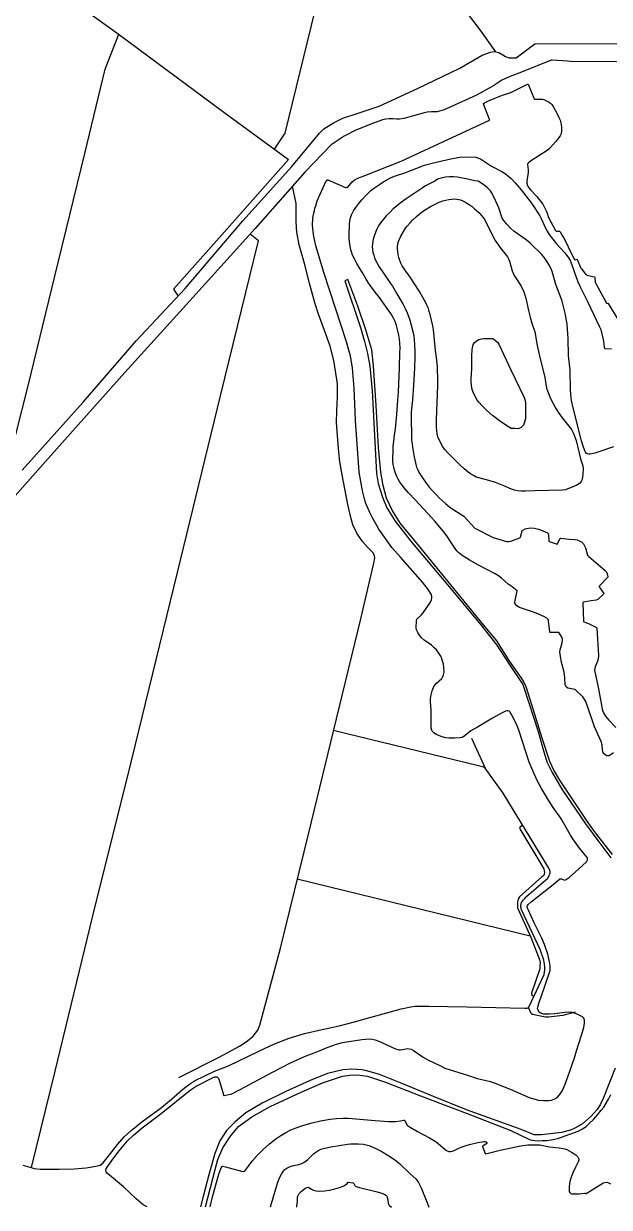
# Model space of a CAD drawing. Header units: metres. Extents: x 179542 to 181820, y 303170 to 305948.
# Drawn here: x 181110 to 181432, y 303171 to 303823 of the extents above; entities that cross this region are included whole.
import ezdxf

# ---------------------------------------------------------------- set-up
doc = ezdxf.new("R2010")
doc.units = ezdxf.units.M
doc.header["$MEASUREMENT"] = 0
for name, color, linetype in [('E0022112', 5, 'CONTINUOUS'), ('E0032111', 5, 'CONTINUOUS'), ('F0017111', 30, 'CONTINUOUS'), ('F0017114', 7, 'CONTINUOUS')]:
    doc.layers.add(name, color=color, linetype=linetype)

msp = doc.modelspace()

# ---------------------------------------------------------------- linework, layer by layer
at = {"layer": 'E0022112', "flags": 128}
for points in [[(181370.006, 303807.36), (181361.252, 303819.341), (181328.629, 303862.54), (181287.898, 303916.788), (181245.781, 303972.868), (181210.518, 304020.613), (181204.078, 304028.895), (181203.063, 304029.811), (181201.046, 304030.759), (181198.055, 304031.857), (181193.467, 304033.157), (181185.552, 304034.947), (181121.026, 304047.835), (181058.512, 304060.675), (180993.585, 304073.39), (180901.398, 304091.25), (180845.101, 304102.275), (180786.055, 304113.789), (180747.854, 304120.785), (180686.305, 304132.748), (180626.931, 304144.158), (180596.628, 304151.05), (180592.037, 304153.322), (180574.68, 304158.454)], [(181247.93, 303753.697), (181253.924, 303762.554), (181272.469, 303838.474), (181289.061, 303908.862), (181292.071, 303911.23)], [(181132.421, 303838.519), (181161.959, 303817.215), (181220.089, 303774.103), (181255.768, 303747.952), (181220.412, 303708.08), (181192.442, 303676.568), (181195.006, 303672.804)], [(181099.787, 303566.638), (181098.916, 303567.417), (181098.631, 303567.835), (181098.584, 303568.242), (181098.737, 303569.687), (181112.277, 303623.333), (181126.984, 303683.709), (181143.464, 303751.218), (181154.79, 303797.784), (181162.207, 303817.031)], [(181195.228, 303242.468), (181217.449, 303253.69), (181229.08, 303259.905), (181233.134, 303262.677), (181236.224, 303265.107), (181238.852, 303268.406), (181239.984, 303271.188), (181251.239, 303313.731), (181266.847, 303377.148), (181282.111, 303440.026), (181295.622, 303495.028), (181302.761, 303525.762), (181303.308, 303528.696), (181303.124, 303529.841), (181302.221, 303531.51), (181299.366, 303534.238), (181296.428, 303537.662), (181293.391, 303542.229), (181291.065, 303546.793), (181290.019, 303550.884), (181288.43, 303557.949), (181285.189, 303574.287), (181283.936, 303581.568), (181283.306, 303588.777), (181282.122, 303603.153), (181282.339, 303609.415), (181282.519, 303613.742), (181282.729, 303617.041), (181282.775, 303620.885), (181282.673, 303624.301), (181282.349, 303626.864), (181280.748, 303637.32), (181278.641, 303645.156), (181275.621, 303653.837), (181272.286, 303662.843), (181270.265, 303669.11), (181267.527, 303679.179), (181264.515, 303690.702), (181261.624, 303700.897), (181260.365, 303708.002), (181259.94, 303713.693), (181259.862, 303723.705), (181257.915, 303733.379)], [(181114.107, 303192.841), (181127.269, 303245.97), (181147.948, 303331.444), (181169.181, 303416.786), (181194.55, 303520.532), (181218.306, 303617.885), (181239.22, 303703.105), (181234.564, 303706.862)], [(181109.39, 303194.144), (181115.833, 303192.364), (181118.915, 303191.939), (181129.467, 303191.998), (181137.693, 303192.117), (181144.243, 303192.684), (181149.663, 303193.59), (181151.882, 303194.198), (181153.368, 303195.309), (181157.171, 303199.876), (181161.483, 303205.563), (181165.138, 303209.814), (181168.965, 303213.3), (181174.933, 303217.982), (181185.839, 303225.946), (181191.202, 303230.411), (181197.341, 303235.749), (181200.653, 303238.371), (181203.903, 303240.576), (181214.94, 303245.849), (181222.703, 303248.881), (181239.298, 303256.915), (181248.013, 303260.951), (181256.046, 303264.12), (181264.609, 303266.639), (181274.273, 303268.866), (181283.686, 303270.852), (181292.075, 303273.074), (181300.455, 303275.454), (181309.887, 303277.953), (181317.825, 303280.174), (181323.134, 303281.294), (181325.429, 303281.694), (181327.718, 303281.746), (181332.972, 303281.729), (181353.896, 303281.411), (181385.946, 303280.541), (181387.068, 303280.553), (181387.597, 303280.741), (181388.14, 303281.14), (181396.559, 303299.074), (181396.772, 303300.477), (181396.87, 303301.629), (181396.888, 303303.21), (181396.741, 303304.923), (181396.407, 303307.017), (181394.3, 303312.882), (181384.037, 303334.738), (181383.808, 303335.625), (181383.728, 303336.31), (181383.756, 303337.112), (181384.14, 303338.827), (181384.535, 303339.514), (181385.225, 303340.342), (181386.164, 303341.256), (181386.979, 303342.209), (181398.486, 303352.132), (181398.811, 303352.592), (181399.035, 303353.099), (181399.299, 303353.568), (181399.569, 303354.262), (181399.776, 303355.018), (181399.766, 303355.874), (181399.544, 303356.917), (181399.159, 303357.749), (181388.751, 303374.574), (181374.048, 303399.063), (181364.086, 303412.828), (181363.314, 303413.285), (181360.305, 303414.046), (181287.145, 303431.855), (181280.522, 303433.482)], [(181356.513, 303429.255), (181364.086, 303412.828)], [(181384.701, 303381.32), (181383.194, 303380.086), (181383.042, 303379.659), (181383.076, 303379.397), (181396.35, 303357.353), (181396.564, 303356.318), (181396.676, 303355.384), (181396.632, 303354.589), (181396.509, 303354.052), (181396.355, 303353.646), (181395.29, 303353.004), (181382.915, 303341.832), (181382.38, 303341.043), (181382.049, 303339.96), (181381.906, 303338.737), (181381.869, 303338.082), (181381.856, 303337.327), (181381.858, 303336.673), (181381.892, 303335.808), (181389.144, 303319.681), (181394.189, 303306.849), (181394.256, 303305.377), (181394.246, 303303.905), (181394.088, 303302.246), (181389.6, 303288.773), (181389.55, 303288.284), (181389.756, 303287.97), (181390.922, 303287.066)], [(181388.854, 303320.326), (181260.565, 303351.624)], [(181413.709, 303278.441), (181406.84, 303276.517), (181398.884, 303275.578), (181397.209, 303275.596), (181390.085, 303277.199), (181389.367, 303277.679), (181387.931, 303280.987)]]:
    msp.add_lwpolyline(points, dxfattribs=at)
at = {"layer": 'E0032111', "flags": 128}
for points in [[(181109.095, 303576.906), (181142.537, 303614.352), (181171.935, 303648.295), (181198.817, 303676.852), (181230.496, 303714.203), (181257.493, 303744.121), (181272.816, 303762.476), (181275.156, 303764.787), (181280.459, 303768.11), (181285.736, 303770.654), (181293.597, 303773.31), (181305.625, 303777.307), (181326.811, 303787.035), (181350.128, 303798.225), (181362.449, 303805.434), (181366.902, 303807.145), (181368.949, 303807.403), (181370.006, 303807.36), (181371.588, 303806.955), (181373.786, 303805.537), (181375.225, 303804.641), (181377.24, 303803.93), (181379.418, 303803.953), (181380.433, 303803.964), (181381.19, 303803.99), (181391.435, 303811.769), (181391.865, 303811.77), (181439.394, 303811.779)], [(181461.622, 303801.631), (181411.07, 303801.916), (181409.446, 303802.051), (181400.865, 303802.669), (181400.334, 303802.644), (181384.028, 303795.991), (181377.247, 303793.475), (181373.229, 303791.666), (181368.32, 303788.445), (181359.203, 303783.397), (181341.494, 303775.305), (181338.914, 303774.531), (181337.552, 303774.286), (181334.434, 303774.207), (181332.11, 303774.047), (181329.962, 303773.405), (181319.336, 303770.571), (181316.863, 303770.244), (181315.305, 303770.243), (181313.442, 303770.291), (181311.227, 303770.462), (181309.366, 303770.253), (181307.413, 303769.813), (181302.585, 303768.031), (181292.792, 303764.083), (181286.468, 303760.812), (181279.165, 303756.065), (181264.671, 303741.082), (181237.402, 303709.992), (181204.682, 303673.895), (181163.947, 303628.824), (181118.994, 303578.388), (181096.604, 303553.284)], [(181434.195, 303365.27), (181425.647, 303376.244), (181423.33, 303379.219), (181419.89, 303384.151), (181405.171, 303406.15), (181401.623, 303412.008), (181400.71, 303413.992), (181399.61, 303416.476), (181395.262, 303429.905), (181389.942, 303447.035), (181386.635, 303457.53), (181385.089, 303460.628), (181384.194, 303462.127), (181377.631, 303471.543), (181370.549, 303482.814), (181361.415, 303493.819), (181325.525, 303537.797), (181317.477, 303547.484), (181312.745, 303554.841), (181309.651, 303561.547), (181307.851, 303568.443), (181306.612, 303575.786), (181305.269, 303589.324), (181304.025, 303612.451), (181302.628, 303634.267), (181301.597, 303643.086), (181298.395, 303654.245), (181293.907, 303667.241), (181288.488, 303681.887), (181286.668, 303681.19), (181295.317, 303655.435), (181297.593, 303647.828), (181299.302, 303641.196), (181300.499, 303634.169), (181301.716, 303620.612), (181303.43, 303589.088), (181304.191, 303575.048), (181305.081, 303569.566), (181307.484, 303561.982), (181309.924, 303556.217), (181314.46, 303548.754), (181322.925, 303538.05), (181340.542, 303517.001), (181361.603, 303491.634), (181370.469, 303480.451), (181377.296, 303470.134), (181384.739, 303458.864), (181385.405, 303457.162), (181393.267, 303432.992), (181395.972, 303423.082), (181398.018, 303416.223), (181400.969, 303410.303), (181406.189, 303401.233), (181419.228, 303382.087), (181426.04, 303372.87), (181433.259, 303363.431)], [(181435.736, 303247.518), (181429, 303230.941), (181427.332, 303227.386), (181425.78, 303224.803), (181422.516, 303221.037), (181417.741, 303216.925), (181413.468, 303214.487), (181411.056, 303213.445), (181406.081, 303212.079), (181395.033, 303210.916), (181392.068, 303210.799), (181391.062, 303210.862), (181383.967, 303213.794), (181353.832, 303224.621), (181335.533, 303232.001), (181317.85, 303239.358), (181305.856, 303244.06), (181298.814, 303246.159), (181296.067, 303246.664), (181290.68, 303246.924), (181285.628, 303246.598), (181277.235, 303244.565), (181267.589, 303240.708), (181254.173, 303234.741), (181241.203, 303228.321), (181232.213, 303222.977), (181226.31, 303218.055), (181221.481, 303213.211), (181217.948, 303207.515), (181215.14, 303200.551), (181211.751, 303188.795), (181208.706, 303176.799), (181207.179, 303171.192)], [(181209.998, 303171.186), (181215.263, 303191.83), (181216.822, 303197.275), (181219.505, 303203.634), (181223.698, 303210.037), (181228.127, 303215.428), (181235.548, 303220.848), (181245.621, 303226.408), (181262.673, 303234.38), (181274.428, 303239.538), (181285.502, 303243.103), (181289.44, 303243.649), (181293.634, 303243.882), (181299.16, 303243.118), (181309.238, 303239.776), (181328.429, 303232.395), (181354.211, 303222.645), (181378.251, 303213.192), (181388.833, 303208.156), (181391.418, 303207.672), (181393.431, 303207.62), (181395.453, 303207.635), (181397.935, 303207.747), (181400.381, 303208.073), (181402.173, 303208.512), (181403.884, 303208.911), (181406.164, 303209.548), (181410.756, 303211.183), (181415.338, 303212.838), (181417.669, 303214.227), (181419.718, 303215.512), (181421.572, 303217.219), (181423.729, 303219.354), (181425.858, 303221.81), (181428.016, 303224.364), (181429.329, 303226.083), (181430.675, 303228.262), (181431.926, 303230.513), (181433.236, 303232.993)]]:
    msp.add_lwpolyline(points, dxfattribs=at)
at = {"layer": 'F0017111', "flags": 128}
for points, elevation in [([(181177.782, 303171.255), (181175.689, 303172.347), (181171.74, 303175.636), (181164.85, 303182.128), (181155.938, 303189.469), (181155.316, 303190.538), (181155.178, 303191.194), (181155.351, 303192.159), (181155.834, 303193.091), (181156.697, 303194.298), (181158.986, 303197.36), (181162.503, 303202.09), (181167.08, 303207.498), (181170.355, 303210.713), (181175.035, 303214.638), (181185.511, 303222.564), (181201.539, 303235.442), (181204.897, 303237.624), (181213.807, 303242.307), (181215.126, 303242.767), (181215.74, 303242.767), (181216.169, 303242.767), (181216.691, 303242.521), (181217.059, 303242.184), (181217.611, 303240.927), (181218.858, 303236.743), (181219.88, 303232.871), (181219.976, 303232.616), (181220.161, 303232.482), (181220.352, 303232.444), (181223.841, 303233.203), (181224.182, 303233.296), (181228.719, 303235.626), (181229.087, 303235.799), (181246.875, 303245.337), (181256.833, 303250.442), (181264.533, 303253.921), (181272.204, 303256.918), (181276.181, 303258.643), (181279.098, 303259.766), (181282.154, 303260.849), (181285.398, 303261.693), (181296.18, 303263.344), (181298.361, 303263.592), (181300.343, 303263.63), (181301.794, 303263.497), (181303.542, 303263.12), (181305.448, 303262.384), (181314.719, 303258.24), (181315.88, 303257.817), (181316.651, 303257.647), (181317.44, 303257.638), (181320.507, 303258.245), (181321.316, 303258.331), (181322.241, 303258.272), (181323.213, 303257.945), (181324.522, 303257.316), (181328.096, 303254.82), (181329.969, 303253.639), (181332.49, 303252.228), (181339.431, 303248.77), (181341.874, 303247.646), (181344.184, 303246.744), (181354.854, 303243.44), (181359.637, 303241.842), (181366.319, 303240.363), (181369.083, 303239.465), (181377.808, 303236.084), (181388.307, 303231.489), (181391.332, 303230.408), (181393.468, 303229.95), (181396.271, 303229.678), (181398.953, 303229.672), (181400.498, 303229.894), (181402.448, 303230.669), (181404, 303231.771), (181405.549, 303233.521), (181406.685, 303235.317), (181408.145, 303238.708), (181409.612, 303242.729), (181413.172, 303253.22), (181414.437, 303257.166), (181417.187, 303265.667), (181418.317, 303269.942), (181418.718, 303272.314), (181418.711, 303274.019), (181418.33, 303275.115), (181417.664, 303275.782), (181415.41, 303276.913), (181413.258, 303277.861), (181411.974, 303278.198), (181410.508, 303278.352), (181408.049, 303278.24), (181402.284, 303277.45), (181399.567, 303277.342), (181397.599, 303277.308), (181396.092, 303277.381), (181394.731, 303277.845), (181393.868, 303278.451), (181393.358, 303279.124), (181392.96, 303280.424), (181393.012, 303281.222), (181393.807, 303283.948), (181394.654, 303286.267), (181399.833, 303301.28), (181399.853, 303301.822), (181399.788, 303303.885), (181399.518, 303306.064), (181398.539, 303310.42), (181396.721, 303315.641), (181395.212, 303319.167), (181391.129, 303327.545), (181387.742, 303334.881), (181387.41, 303335.727), (181387.246, 303336.534), (181387.311, 303337.074), (181387.724, 303337.767), (181389.427, 303339.223), (181402.459, 303349.425), (181405.165, 303351.739), (181405.638, 303351.873), (181406.178, 303351.804), (181407.725, 303351.123), (181408.622, 303351.447), (181410.311, 303352.567), (181415.437, 303357.063), (181419.856, 303361.198), (181420.322, 303361.841), (181420.508, 303362.307), (181420.498, 303363.051), (181420.342, 303363.353), (181415.924, 303368.732), (181412.349, 303373.879), (181411.094, 303375.892), (181407.051, 303382.987), (181405.656, 303385.173), (181401.439, 303391.137), (181398.875, 303395.101), (181395.058, 303401.62), (181392.945, 303405.609), (181391.065, 303409.57), (181389.416, 303413.427), (181388.371, 303416.151), (181382.862, 303433.177), (181381.499, 303436.619), (181378.672, 303441.896), (181378.293, 303442.721), (181377.81, 303443.555), (181377.269, 303444.125), (181376.808, 303444.36), (181376.028, 303444.435), (181375.205, 303444.213), (181372.959, 303443.083), (181368.015, 303440.337), (181359.875, 303435.427), (181356.19, 303433.35), (181353.111, 303430.683), (181352.384, 303430.147), (181351.344, 303429.713), (181350.13, 303429.432), (181347.111, 303429.31), (181344.02, 303429.331), (181342.424, 303429.527), (181340.38, 303430.039), (181337.006, 303431.387), (181335.741, 303432.246), (181334.914, 303433.19), (181334.651, 303433.667), (181334.325, 303434.734), (181334.249, 303436.438), (181334.232, 303444.68), (181333.969, 303449.458), (181334.019, 303450.88), (181334.344, 303453.088), (181334.934, 303455.42), (181335.922, 303458.055), (181337.292, 303459.584), (181340.128, 303462.165), (181340.767, 303463.328), (181341.072, 303464.124), (181341.387, 303465.588), (181341.27, 303468.17), (181341.028, 303470.024), (181340.802, 303471.233), (181339.992, 303473.704), (181339.633, 303474.424), (181338.523, 303476.125), (181337.177, 303477.86), (181336, 303479.122), (181334.476, 303480.422), (181330.455, 303483.295), (181328.853, 303484.803), (181327.582, 303486.49), (181327.017, 303487.427), (181326.302, 303488.915), (181326.081, 303490.007), (181326.305, 303494.027), (181326.378, 303494.816), (181326.51, 303495.085), (181328.885, 303497.069), (181329.901, 303498.317), (181331.524, 303500.645), (181333.876, 303504.28), (181334.477, 303505.568), (181334.711, 303506.671), (181334.714, 303507.562), (181334.539, 303508.149), (181332.795, 303510.895), (181329.449, 303515.151), (181317.418, 303529.046), (181312.67, 303534.242), (181305.524, 303544.478), (181304.35, 303546.404), (181302.16, 303550.235), (181300.47, 303553.524), (181298.399, 303558.549), (181297.791, 303560.417), (181296.49, 303565.517), (181294.716, 303575.801), (181292.665, 303604.238), (181291.944, 303622.01), (181290.898, 303633.11), (181289.789, 303639.869), (181288.954, 303643.051), (181287.616, 303647.607), (181275.292, 303685.275), (181270.857, 303700.468), (181270.254, 303703.016), (181269.856, 303704.89), (181269.511, 303706.762), (181269.239, 303708.631), (181269.136, 303709.564), (181269.058, 303710.496), (181269.006, 303711.427), (181268.984, 303712.357), (181268.994, 303713.286), (181269.038, 303714.213), (181269.17, 303715.604), (181269.373, 303716.992), (181269.637, 303718.378), (181269.953, 303719.762), (181270.309, 303721.144), (181270.696, 303722.525), (181271.522, 303725.285), (181276.379, 303736.302), (181277.155, 303736.758), (181277.429, 303736.758), (181287.193, 303732.516), (181287.65, 303732.562), (181288.334, 303732.744), (181290.602, 303735.519), (181291.88, 303736.512), (181293.867, 303737.647), (181295.926, 303738.498), (181317.772, 303747.114), (181366.425, 303769.709), (181366.458, 303770.046), (181363.25, 303778.08), (181363.216, 303778.552), (181363.216, 303778.856), (181363.7, 303779.166), (181364.052, 303779.307), (181365.883, 303780.288), (181372.064, 303782.838), (181374.13, 303783.627), (181378.175, 303784.932), (181387.459, 303789.458), (181387.555, 303789.458), (181387.745, 303789.382), (181391.005, 303781.341), (181391.177, 303781.208), (181391.387, 303781.132), (181394.414, 303781.29), (181394.802, 303781.274), (181395.656, 303781.174), (181396.377, 303780.965), (181399.012, 303779.801), (181399.994, 303779.087), (181400.791, 303778.283), (181401.541, 303777.184), (181403.113, 303774.313), (181404.703, 303771.173), (181405.313, 303769.669), (181405.701, 303768.136), (181406.064, 303765.9), (181406.114, 303763.42), (181405.789, 303761.717), (181405.318, 303760.95), (181402.986, 303757.885), (181399.228, 303753.79), (181398.206, 303752.946), (181389.082, 303747.117), (181388.261, 303746.466), (181387.584, 303745.709), (181387.383, 303745.235), (181387.743, 303742.284), (181387.677, 303740.851), (181386.929, 303736.049), (181387.007, 303734.993), (181387.429, 303733.628), (181387.785, 303732.873), (181388.215, 303732.179), (181389.022, 303731.202), (181392.474, 303727.664), (181395.753, 303723.362), (181398.096, 303719.059), (181398.989, 303716.104), (181402.87, 303708.882), (181402.921, 303708.706), (181403.147, 303708.555), (181404.934, 303708.455), (181405.161, 303708.304), (181405.387, 303708.153), (181406.886, 303705.634), (181407.242, 303705.039), (181408.54, 303702.589), (181411.119, 303697.191), (181413.307, 303692.825), (181413.45, 303692.782), (181413.565, 303692.782), (181414.482, 303693.112), (181414.568, 303693.097), (181414.698, 303692.94), (181416.793, 303688.22), (181417.08, 303687.761), (181419.591, 303684.691), (181419.821, 303684.462), (181420.036, 303684.361), (181424.255, 303683.282), (181424.312, 303683.239), (181424.37, 303683.125), (181424.647, 303680.455), (181424.845, 303679.99), (181430.801, 303668.893), (181430.903, 303668.79), (181431.074, 303668.745), (181431.564, 303668.813), (181431.666, 303668.813), (181431.791, 303668.722), (181437.292, 303659.716)], 5), ([(181434.807, 303421.165), (181432.311, 303419.55), (181431.479, 303419.486), (181430.935, 303419.629), (181429.773, 303420.453), (181429.426, 303420.884), (181428.941, 303421.847), (181428.698, 303422.896), (181428.56, 303425.54), (181427.948, 303427.417), (181424.351, 303435.604), (181422.91, 303439.374), (181420.066, 303447.848), (181419.429, 303449.467), (181418.943, 303450.4), (181417.825, 303451.995), (181413.762, 303455.825), (181413.422, 303456.035), (181412.767, 303456.244), (181409.55, 303456.878), (181408.717, 303457.63), (181408.094, 303458.791), (181407.921, 303462.553), (181407.715, 303464.417), (181407.344, 303466.416), (181406.154, 303470.908), (181405.297, 303475.488), (181405.225, 303476.808), (181405.387, 303477.878), (181406.423, 303481.832), (181406.643, 303483.365), (181406.603, 303484.09), (181406.261, 303484.831), (181404.787, 303487.314), (181404.669, 303487.415), (181404.415, 303487.415), (181399.934, 303487.523), (181399.715, 303487.726), (181399.613, 303487.878), (181398.976, 303493.924), (181398.859, 303494.417), (181398.622, 303494.87), (181398.079, 303495.406), (181396.799, 303496.174), (181393.11, 303497.781), (181390.152, 303498.915), (181382.901, 303501.294), (181381.431, 303502.246), (181380.716, 303503.102), (181380.479, 303503.574), (181380.413, 303503.957), (181380.51, 303505.145), (181381.601, 303510.405), (181381.625, 303510.481), (181378.94, 303512.553), (181376.667, 303514.14), (181373.028, 303517.341), (181371.395, 303518.624), (181369.556, 303519.795), (181364.535, 303522.378), (181360.054, 303524.732), (181355.256, 303527.549), (181351.4, 303529.906), (181350.397, 303530.608), (181349.471, 303531.383), (181348.662, 303532.213), (181347.898, 303533.202), (181344.973, 303537.688), (181342.874, 303540.702), (181341.089, 303543.089), (181338.954, 303545.762), (181336.479, 303548.667), (181332.326, 303553.248), (181325.59, 303560.363), (181321.576, 303564.667), (181319.446, 303567.106), (181317.893, 303569.088), (181317.098, 303570.249), (181316.158, 303571.874), (181315.401, 303573.488), (181314.736, 303575.178), (181314.16, 303576.897), (181313.711, 303578.54), (181313.413, 303580.008), (181313.206, 303581.571), (181313.133, 303582.931), (181313.3, 303587.976), (181313.427, 303589.793), (181314.048, 303596.149), (181314.568, 303599.698), (181314.805, 303601.721), (181315.326, 303607.605), (181315.99, 303615.378), (181316.258, 303619.884), (181316.856, 303633.199), (181317.119, 303641.673), (181317.142, 303644.245), (181317.044, 303646.903), (181316.835, 303649.022), (181316.466, 303651.202), (181315.781, 303654.303), (181315.143, 303656.597), (181314.382, 303658.782), (181313.638, 303660.548), (181312.9, 303661.939), (181312.088, 303663.195), (181309.627, 303666.542), (181307.176, 303670.062), (181305.809, 303671.896), (181303.429, 303674.848), (181300.824, 303678.438), (181299.578, 303680.268), (181298.524, 303682.023), (181296.296, 303685.994), (181294.649, 303688.586), (181293.327, 303690.715), (181292.031, 303693.192), (181291.028, 303695.335), (181290.586, 303696.502), (181290.094, 303698.219), (181289.706, 303700.075), (181289.243, 303702.765), (181289.083, 303704.438), (181289.084, 303706.308), (181289.344, 303712.296), (181289.497, 303714.032), (181289.724, 303715.237), (181290.052, 303716.403), (181290.474, 303717.534), (181290.983, 303718.63), (181291.589, 303719.715), (181292.781, 303721.503), (181294.466, 303723.723), (181296.151, 303725.713), (181298.528, 303728.347), (181299.927, 303729.754), (181301.154, 303730.881), (181302.505, 303731.952), (181305.758, 303734.257), (181307.674, 303735.499), (181309.476, 303736.534), (181311.916, 303737.812), (181313.245, 303738.415), (181314.654, 303738.95), (181319.318, 303740.408), (181323.133, 303742), (181330.559, 303744.821), (181336.411, 303746.325), (181345.151, 303748.309), (181350.945, 303749.406), (181358.962, 303749.255), (181361.391, 303748.373), (181367.488, 303744.375), (181373.221, 303741.39), (181374.767, 303740.508), (181376.257, 303739.442), (181378.35, 303737.53), (181380.513, 303735.21), (181383.815, 303731.247), (181388.984, 303724.752), (181390.342, 303722.882), (181394.214, 303716.883), (181395.148, 303715.078), (181397.335, 303710.127), (181398.189, 303708.459), (181399.32, 303706.758), (181403.337, 303701.574), (181407.879, 303696.5), (181409.059, 303695.05), (181409.981, 303693.754), (181411.009, 303692.03), (181415.137, 303680.518), (181416.219, 303678.182), (181420.492, 303669.705), (181427.098, 303655.871), (181427.696, 303654.386), (181429.281, 303647.87), (181429.683, 303644.543), (181429.798, 303644.153), (181429.981, 303644.039), (181430.119, 303643.924), (181433.663, 303643.681)], 10), ([(181434.778, 303589.684), (181426.591, 303586.934), (181424.416, 303586.334), (181421.791, 303585.775), (181421.085, 303585.706), (181420.317, 303585.821), (181419.712, 303586.33), (181419.353, 303586.823), (181419.001, 303587.528), (181417.889, 303590.657), (181417.184, 303592.967), (181412.513, 303611.264), (181411.619, 303615.347), (181411.426, 303616.645), (181411.138, 303620.856), (181410.804, 303631.872), (181409.956, 303639.97), (181409.729, 303649.341), (181409.58, 303651.9), (181409.185, 303657.234), (181408.178, 303663.425), (181406.416, 303669.916), (181405.738, 303671.933), (181402.915, 303679.14), (181400.971, 303686.224), (181400.315, 303687.837), (181399.149, 303690.167), (181397.706, 303692.507), (181396.231, 303694.498), (181395.269, 303695.576), (181388.845, 303701.923), (181386.69, 303703.745), (181379.76, 303708.533), (181378.153, 303709.91), (181375.965, 303712.354), (181374.122, 303714.612), (181373.496, 303715.666), (181371.531, 303721.393), (181368.898, 303727.468), (181367.596, 303729.896), (181367.073, 303730.649), (181365.515, 303732.238), (181363.344, 303734.038), (181360.249, 303736.039), (181358.289, 303736.219), (181353.538, 303737.38), (181348.871, 303738.225), (181346.595, 303738.43), (181344.371, 303738.438), (181342.209, 303738.209), (181337.823, 303737.19), (181336.3, 303736.106), (181335.526, 303735.659), (181333.027, 303734.426), (181331.227, 303733.405), (181329.316, 303732.161), (181320.585, 303726.251), (181317.261, 303723.852), (181314.878, 303721.987), (181313.428, 303720.746), (181311.448, 303718.872), (181309.586, 303716.933), (181307.991, 303715.078), (181306.479, 303713.108), (181305.371, 303711.455), (181304.592, 303710.068), (181303.814, 303708.336), (181303.021, 303706.22), (181302.379, 303704.132), (181302.096, 303702.844), (181301.945, 303701.613), (181301.894, 303699.987), (181301.978, 303698.505), (181302.212, 303696.993), (181302.635, 303695.26), (181303.125, 303693.835), (181303.858, 303692.187), (181304.584, 303690.829), (181305.734, 303688.953), (181308.124, 303685.293), (181311.96, 303679.722), (181312.927, 303678.176), (181315.881, 303673.079), (181318.626, 303668.468), (181320.03, 303665.854), (181321.119, 303663.554), (181322.059, 303661.201), (181322.598, 303659.573), (181323.342, 303656.793), (181324.387, 303652.447), (181324.735, 303650.601), (181324.964, 303648.818), (181325.177, 303645.862), (181325.302, 303642.11), (181325.288, 303639.288), (181325.049, 303633.115), (181324.592, 303623.691), (181323.963, 303615.534), (181323.477, 303610.732), (181323.345, 303608.711), (181323.321, 303604.914), (181323.434, 303596.314), (181323.56, 303593.676), (181323.805, 303591.276), (181324.224, 303588.481), (181325.024, 303584.112), (181325.68, 303581.016), (181326.302, 303578.612), (181326.743, 303577.359), (181327.283, 303576.203), (181327.996, 303574.96), (181329.513, 303572.631), (181331.592, 303569.731), (181333.251, 303567.617), (181335.081, 303565.477), (181337.02, 303563.41), (181338.964, 303561.492), (181342.179, 303558.562), (181344.745, 303556.309), (181352.227, 303551.572), (181358.367, 303544.982), (181368.514, 303539.739), (181375.808, 303537.69), (181376.979, 303537.691), (181378.176, 303537.861), (181379.612, 303538.356), (181383.09, 303539.613), (181383.313, 303539.777), (181383.432, 303539.941), (181384.506, 303543.413), (181384.7, 303543.771), (181384.849, 303543.86), (181386.071, 303544.492), (181386.781, 303544.777), (181387.96, 303545.029), (181388.786, 303545.049), (181391.162, 303544.865), (181393.514, 303544.42), (181394.487, 303544.085), (181398.359, 303542.288), (181398.687, 303542.078), (181398.804, 303541.82), (181398.851, 303541.351), (181399.086, 303538.14), (181399.156, 303537.789), (181399.391, 303537.554), (181403.726, 303536.213), (181403.841, 303536.251), (181403.976, 303536.366), (181405.41, 303539.377), (181405.478, 303539.458), (181405.585, 303539.525), (181410.231, 303538.976), (181413.203, 303538.73), (181414.657, 303538.492), (181415.549, 303538.217), (181417.065, 303537.42), (181418.269, 303536.23), (181419.209, 303534.515), (181419.268, 303534.1), (181420.48, 303530.162), (181420.932, 303529.638), (181421.242, 303529.377), (181423.814, 303527.163), (181430.091, 303521.593), (181430.544, 303521.254), (181430.686, 303521.078), (181431.336, 303519.723), (181431.638, 303518.285), (181431.666, 303517.963), (181426.847, 303512.948), (181426.784, 303512.76), (181426.847, 303512.559), (181429.43, 303509.012), (181429.43, 303508.886), (181429.288, 303508.65), (181426.378, 303505.829), (181426.084, 303505.606), (181425.284, 303505.367), (181422.44, 303504.908), (181418.295, 303504.206), (181418.054, 303504.061), (181417.926, 303503.757), (181418.153, 303493.651), (181418.214, 303493.51), (181418.355, 303493.348), (181420.975, 303492.391), (181425.087, 303490.515), (181425.35, 303490.273), (181425.552, 303489.869), (181426.426, 303474.903), (181426.282, 303472.794), (181425.972, 303471.701), (181424.719, 303468.632), (181424.44, 303467.714), (181424.331, 303466.734), (181424.419, 303465.831), (181426.33, 303457.389), (181428.046, 303447.408), (181428.515, 303445.304), (181428.871, 303444.091), (181429.227, 303443.289), (181430.282, 303441.487), (181432.169, 303439.144), (181435.999, 303435.122)], 15), ([(181212.497, 303171.18), (181213.857, 303176.767), (181216.942, 303187.872), (181217.309, 303189.093), (181218.661, 303192.714), (181219.096, 303193.484), (181219.336, 303193.557), (181221.009, 303193.173), (181229.753, 303190.847), (181230.671, 303190.714), (181231.305, 303190.811), (181231.816, 303191.177), (181233.071, 303192.818), (181235.664, 303196.263), (181238.46, 303199.493), (181241.7, 303202.736), (181245.187, 303205.839), (181248.77, 303208.677), (181251.471, 303210.554), (181254.177, 303212.173), (181256.942, 303213.555), (181259.869, 303214.766), (181264.143, 303216.213), (181268.726, 303217.484), (181273.324, 303218.533), (181278.636, 303219.47), (181282.212, 303219.888), (181285.72, 303220.054), (181288.631, 303219.962), (181303.501, 303218.683), (181310.753, 303218.218), (181312.855, 303218.152), (181314.657, 303218.143), (181317.466, 303218.532), (181319.262, 303218.884), (181319.59, 303218.879), (181319.732, 303218.822), (181319.817, 303218.743), (181319.878, 303218.674), (181320.936, 303216.306), (181321.281, 303215.916), (181321.869, 303215.527), (181322.745, 303215.073), (181326.85, 303212.763), (181333.316, 303209.244), (181337.039, 303206.934), (181339.297, 303205.243), (181342.101, 303202.759), (181343.059, 303202.087), (181344.027, 303201.71), (181345.038, 303201.656), (181346.053, 303201.86), (181347.43, 303202.415), (181349.145, 303203.348), (181350.819, 303204.045), (181353.609, 303204.985), (181355.395, 303205.555), (181360.097, 303206.558), (181363.461, 303207.154), (181363.911, 303207.157), (181364.128, 303207.133), (181364.335, 303207.079), (181364.479, 303207.015), (181364.684, 303206.877), (181364.866, 303206.737), (181365.003, 303206.594), (181365.046, 303206.522), (181365.07, 303206.447), (181365.068, 303206.352), (181365.035, 303206.255), (181364.974, 303206.156), (181364.891, 303206.056), (181364.674, 303205.852), (181364.421, 303205.646), (181362.866, 303204.861), (181362.557, 303204.582), (181362.543, 303204.435), (181363.999, 303200.48), (181364.219, 303200.362), (181372.242, 303202.346), (181381.779, 303204.354), (181384.832, 303204.923), (181387.6, 303205.254), (181390.92, 303205.378), (181394.171, 303205.272), (181399.456, 303204.221), (181404.761, 303203.62), (181407.868, 303203.138), (181409.121, 303202.761), (181411.639, 303201.354), (181414.048, 303199.75), (181415.02, 303198.68), (181415.398, 303198.062), (181415.602, 303197.495), (181415.636, 303196.959), (181415.503, 303196.433), (181413.733, 303193.086), (181412.281, 303189.833), (181411.192, 303186.946), (181410.699, 303185.097), (181410.378, 303182.377), (181410.233, 303180.133), (181410.375, 303179.558), (181410.63, 303179.059), (181410.983, 303178.661), (181411.286, 303178.509), (181411.79, 303178.397), (181414.132, 303178.293), (181415.842, 303178.39), (181418.75, 303178.754), (181418.95, 303178.754), (181419.064, 303178.716), (181419.321, 303178.545), (181419.512, 303178.478), (181419.626, 303178.469), (181419.731, 303178.507), (181428.822, 303184.216), (181429.3, 303184.444), (181429.915, 303184.627), (181431.3, 303184.692), (181433.066, 303183.891)], 10), ([(181245.727, 303171.109), (181249.615, 303184.275), (181250.649, 303186.86), (181251.786, 303189.138), (181252.8, 303190.671), (181253.769, 303191.715), (181254.807, 303192.492), (181256.254, 303193.245), (181257.755, 303193.733), (181261.386, 303194.501), (181263.053, 303195.103), (181264.761, 303196.019), (181266.234, 303197.1), (181268.242, 303199.031), (181269.76, 303200.48), (181271.886, 303201.974), (181273.443, 303202.876), (181275.074, 303203.389), (181279.079, 303204.194), (181288.286, 303205.696), (181289.928, 303205.873), (181290.403, 303205.892), (181294.328, 303205.898), (181297, 303205.662), (181299.944, 303205.059), (181300.434, 303204.857), (181303.541, 303203.519), (181306.829, 303201.815), (181311.01, 303199.332), (181314.121, 303197.196), (181316.784, 303195.02), (181322.632, 303189.462), (181326.003, 303186.35), (181327.374, 303184.508), (181328.838, 303181.718), (181332.229, 303173.07), (181332.988, 303170.922)], 15), ([(181260.355, 303171.078), (181260.396, 303171.877), (181260.648, 303173.865), (181260.727, 303176.642), (181260.949, 303177.47), (181261.625, 303178.45), (181262.669, 303179.56), (181264.644, 303181.24), (181265.794, 303181.889), (181266.446, 303182.093), (181266.954, 303181.868), (181268.351, 303180.858), (181269.398, 303180.365), (181270.89, 303179.992), (181272.911, 303179.849), (181275.455, 303180.002), (181278.311, 303180.425), (181281.18, 303181.046), (181283.742, 303181.779), (181285.744, 303182.545), (181286.638, 303183.002), (181287.299, 303183.429), (181287.944, 303184.098), (181288.431, 303184.649), (181288.595, 303184.756), (181288.703, 303184.768), (181288.804, 303184.768), (181291.24, 303184.48), (181291.411, 303184.403), (181291.537, 303184.268), (181291.686, 303184.021), (181292.345, 303182.894), (181292.681, 303182.527), (181292.937, 303182.361), (181294.832, 303181.827), (181303.905, 303179.717), (181307.086, 303178.796), (181308.498, 303178.211), (181309.331, 303177.659), (181309.817, 303177.1), (181310.15, 303176.353), (181310.391, 303174.993), (181310.551, 303173.286), (181310.861, 303172.536), (181311.435, 303171.862), (181312.48, 303170.966)], 20)]:
    msp.add_lwpolyline(points, dxfattribs=dict(at, elevation=elevation))
at = {"layer": 'F0017111', "elevation": 20, "flags": 128}
msp.add_lwpolyline([(181359.133, 303573.028), (181357.611, 303573.867), (181355.909, 303574.952), (181354.743, 303575.814), (181352.567, 303577.625), (181349.876, 303580.089), (181346.152, 303583.708), (181343.268, 303586.649), (181341.854, 303588.248), (181341.142, 303589.202), (181340.516, 303590.189), (181339.526, 303592.068), (181338.058, 303595.247), (181337.742, 303596.068), (181337.598, 303596.813), (181337.3, 303600.58), (181337.205, 303602.712), (181337.238, 303604.794), (181338.027, 303623.591), (181338.056, 303625.891), (181337.806, 303633.652), (181337.67, 303635.619), (181337.26, 303638.886), (181336.756, 303642.874), (181335.863, 303652.475), (181335.668, 303654.085), (181335.2, 303656.312), (181333.757, 303662.572), (181333.266, 303664.33), (181332.742, 303665.851), (181332.127, 303667.34), (181331.335, 303668.971), (181329.451, 303672.42), (181327.834, 303675.219), (181325.108, 303679.563), (181322.678, 303683.225), (181319.369, 303687.827), (181318.361, 303689.403), (181317.588, 303690.869), (181316.999, 303692.321), (181316.489, 303694.006), (181316.159, 303695.446), (181315.869, 303697.288), (181315.778, 303698.744), (181315.831, 303700.111), (181316.018, 303701.447), (181316.34, 303702.768), (181316.817, 303704.109), (181317.629, 303705.822), (181318.868, 303708.004), (181320.204, 303710.095), (181321.106, 303711.314), (181322.666, 303713.145), (181324.051, 303714.593), (181326.189, 303716.633), (181327.694, 303717.925), (181329.539, 303719.331), (181331.559, 303720.662), (181333.955, 303722.056), (181336.477, 303723.364), (181338.79, 303724.419), (181340.706, 303725.172), (181342.357, 303725.667), (181344.007, 303726.006), (181345.679, 303726.2), (181347.312, 303726.253), (181348.527, 303726.189), (181349.534, 303726.012), (181350.504, 303725.714), (181351.772, 303725.157), (181353.415, 303724.287), (181355.188, 303723.186), (181356.798, 303722.051), (181358.225, 303720.885), (181360.48, 303718.739), (181361.883, 303717.303), (181363.486, 303715.321), (181369.558, 303703.392), (181372.608, 303698.935), (181376.27, 303694.397), (181377.004, 303692.997), (181377.442, 303691.902), (181378.855, 303686.739), (181379.783, 303684.466), (181380.3, 303683.547), (181383.916, 303678.198), (181385.359, 303675.093), (181386.422, 303671.523), (181387.933, 303664.893), (181388.882, 303661.207), (181389.818, 303657.9), (181391.405, 303652.986), (181392.684, 303645.582), (181393.79, 303640.588), (181396.851, 303627.876), (181397.876, 303622.016), (181398.302, 303620.61), (181400.097, 303616.384), (181402.996, 303610.907), (181404.613, 303608.326), (181406.478, 303605.724), (181411.542, 303599.289), (181412.746, 303597.05), (181413.325, 303595.631), (181414.152, 303593.138), (181416.566, 303583.163), (181417.745, 303579.882), (181417.895, 303579.184), (181417.996, 303577.576), (181417.837, 303574.667), (181417.603, 303572.793), (181417.31, 303571.453), (181416.981, 303570.591), (181416.038, 303569.592), (181414.517, 303568.693), (181413.228, 303568.099), (181408.221, 303566.071), (181406.678, 303565.801), (181391.364, 303565.556), (181386.02, 303565.293), (181383.855, 303565.304), (181381.79, 303565.477), (181380.127, 303565.848), (181378.503, 303566.452), (181374.378, 303568.317), (181369.664, 303570.121), (181364.842, 303571.561), (181359.843, 303572.775)], close=True, dxfattribs=at)
at = {"layer": 'F0017114', "elevation": 25, "flags": 128}
msp.add_lwpolyline([(181378.101, 303632.155), (181385.474, 303616.939), (181386.071, 303615.183), (181386.268, 303614.05), (181386.192, 303605.219), (181385.971, 303603.998), (181385.574, 303602.798), (181385.075, 303601.758), (181384.426, 303600.865), (181383.826, 303600.298), (181382.298, 303599.74), (181380.37, 303599.747), (181378.429, 303599.916), (181377.537, 303600.327), (181372.676, 303603.596), (181368.111, 303607.06), (181364.916, 303609.752), (181362.327, 303612.258), (181360.499, 303614.252), (181359.585, 303615.408), (181357.783, 303618.895), (181357.137, 303620.683), (181356.78, 303622.061), (181356.296, 303625.522), (181356.266, 303627.158), (181356.732, 303632.681), (181356.794, 303639.876), (181356.97, 303643.16), (181357.267, 303645.396), (181357.695, 303646.51), (181358.037, 303646.966), (181359.074, 303647.964), (181359.572, 303648.314), (181360.589, 303648.796), (181361.981, 303649.195), (181363.245, 303649.349), (181365.342, 303649.407), (181368.104, 303649.365), (181368.567, 303649.188), (181369.952, 303648.137), (181370.938, 303647.229), (181371.553, 303646.357)], close=True, dxfattribs=at)

doc.saveas('drawing.dxf')
